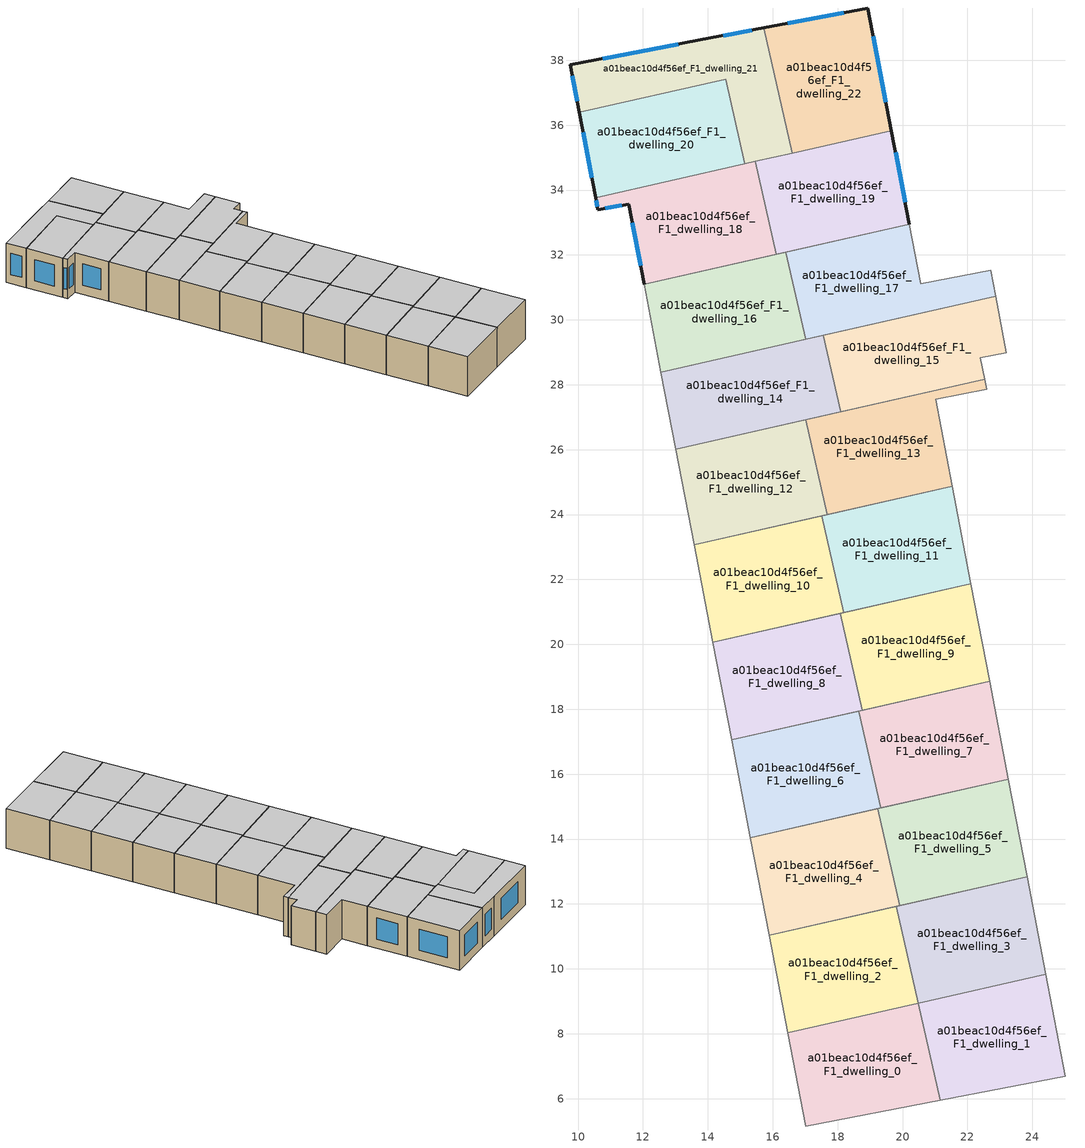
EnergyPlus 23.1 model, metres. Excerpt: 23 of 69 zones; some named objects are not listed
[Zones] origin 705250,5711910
a01beac10d4f56ef_F1_dwelling_0
 floor to a01beac10d4f56ef_F0_dwelling_0 (EU_floor_Construction): 20.48,8.94 21.16,5.95 17.01,5.16 16.46,8.03 z3
 wall adiabatic (EU_wall_Construction): 20.48,8.94 16.46,8.03 17.01,5.16 21.16,5.95 z3:6
 wall to a01beac10d4f56ef_F1_dwelling_1 (EU_wall_Construction): 21.16,5.95 20.48,8.94 z3:6
 ceiling to a01beac10d4f56ef_F2_dwelling_0 (EU_floor_Construction): 21.16,5.95 20.48,8.94 16.46,8.03 17.01,5.16 z6
a01beac10d4f56ef_F1_dwelling_1
 floor to a01beac10d4f56ef_F0_dwelling_1 (EU_floor_Construction): 24.42,9.83 25.02,6.68 21.16,5.95 20.48,8.94 z3
 wall adiabatic (EU_wall_Construction): 21.16,5.95 25.02,6.68 24.42,9.83 20.48,8.94 z3:6
 ceiling to a01beac10d4f56ef_F2_dwelling_1 (EU_floor_Construction): 25.02,6.68 24.42,9.83 20.48,8.94 21.16,5.95 z6
a01beac10d4f56ef_F1_dwelling_10
 floor to a01beac10d4f56ef_F0_dwelling_10 (EU_floor_Construction): 17.51,23.96 18.18,20.97 14.16,20.06 13.58,23.07 z3
 wall adiabatic (EU_wall_Construction): 17.51,23.96 13.58,23.07 14.16,20.06 18.18,20.97 z3:6
 wall to a01beac10d4f56ef_F1_dwelling_11 (EU_wall_Construction): 18.18,20.97 17.51,23.96 z3:6
 ceiling to a01beac10d4f56ef_F2_dwelling_10 (EU_floor_Construction): 18.18,20.97 17.51,23.96 13.58,23.07 14.16,20.06 z6
a01beac10d4f56ef_F1_dwelling_11
 floor to a01beac10d4f56ef_F0_dwelling_11 (EU_floor_Construction): 21.53,24.87 22.11,21.87 18.18,20.97 17.51,23.96 z3
 wall adiabatic (EU_wall_Construction): 18.18,20.97 22.11,21.87 21.53,24.87 17.51,23.96 z3:6
 ceiling to a01beac10d4f56ef_F2_dwelling_11 (EU_floor_Construction): 22.11,21.87 21.53,24.87 17.51,23.96 18.18,20.97 z6
a01beac10d4f56ef_F1_dwelling_12
 floor to a01beac10d4f56ef_F0_dwelling_12 (EU_floor_Construction): 17.02,26.93 17.68,24 13.58,23.07 13.01,26.02 z3
 wall adiabatic (EU_wall_Construction): 17.02,26.93 13.01,26.02 13.58,23.07 17.68,24 z3:6
 wall to a01beac10d4f56ef_F1_dwelling_13 (EU_wall_Construction): 17.68,24 17.02,26.93 z3:6
 ceiling to a01beac10d4f56ef_F2_dwelling_12 (EU_floor_Construction): 17.68,24 17.02,26.93 13.01,26.02 13.58,23.07 z6
a01beac10d4f56ef_F1_dwelling_13
 floor to a01beac10d4f56ef_F0_dwelling_13 (EU_floor_Construction): 22.53,28.18 22.59,27.86 21.02,27.56 21.53,24.87 17.68,24 17.02,26.93 z3
 wall adiabatic (EU_wall_Construction): 17.68,24 21.53,24.87 21.02,27.56 22.59,27.86 22.53,28.18 17.02,26.93 z3:6
 ceiling to a01beac10d4f56ef_F2_dwelling_13 (EU_floor_Construction): 21.53,24.87 21.02,27.56 22.59,27.86 22.53,28.18 17.02,26.93 17.68,24 z6
a01beac10d4f56ef_F1_dwelling_14
 floor to a01beac10d4f56ef_F0_dwelling_14 (EU_floor_Construction): 17.56,29.53 18.1,27.17 13.01,26.02 12.56,28.39 z3
 wall adiabatic (EU_wall_Construction): 17.56,29.53 12.56,28.39 13.01,26.02 18.1,27.17 z3:6
 wall to a01beac10d4f56ef_F1_dwelling_15 (EU_wall_Construction): 18.1,27.17 17.56,29.53 z3:6
 ceiling to a01beac10d4f56ef_F2_dwelling_14 (EU_floor_Construction): 18.1,27.17 17.56,29.53 12.56,28.39 13.01,26.02 z6
a01beac10d4f56ef_F1_dwelling_15
 floor to a01beac10d4f56ef_F0_dwelling_15 (EU_floor_Construction): 22.87,30.73 23.2,28.98 22.4,28.83 22.53,28.18 18.1,27.17 17.56,29.53 z3
 wall adiabatic (EU_wall_Construction): 18.1,27.17 22.53,28.18 22.4,28.83 23.2,28.98 22.87,30.73 17.56,29.53 z3:6
 ceiling to a01beac10d4f56ef_F2_dwelling_15 (EU_floor_Construction): 22.53,28.18 22.4,28.83 23.2,28.98 22.87,30.73 17.56,29.53 18.1,27.17 z6
a01beac10d4f56ef_F1_dwelling_16
 floor to a01beac10d4f56ef_F0_dwelling_16 (EU_floor_Construction): 16.41,32.09 17.02,29.4 12.56,28.39 12.04,31.1 z3
 wall adiabatic (EU_wall_Construction): 16.41,32.09 12.04,31.1 12.56,28.39 17.02,29.4 z3:6
 wall to a01beac10d4f56ef_F1_dwelling_17 (EU_wall_Construction): 17.02,29.4 16.41,32.09 z3:6
 ceiling to a01beac10d4f56ef_F2_dwelling_16 (EU_floor_Construction): 17.02,29.4 16.41,32.09 12.04,31.1 12.56,28.39 z6
a01beac10d4f56ef_F1_dwelling_17
 floor to a01beac10d4f56ef_F0_dwelling_17 (EU_floor_Construction): 22.71,31.52 22.87,30.73 17.02,29.4 16.41,32.09 20.21,32.95 20.56,31.11 z3
 wall adiabatic (EU_wall_Construction): 17.02,29.4 22.87,30.73 22.71,31.52 20.56,31.11 20.21,32.95 16.41,32.09 z3:6
 ceiling to a01beac10d4f56ef_F2_dwelling_17 (EU_floor_Construction): 22.87,30.73 22.71,31.52 20.56,31.11 20.21,32.95 16.41,32.09 17.02,29.4 z6
a01beac10d4f56ef_F1_dwelling_18
 floor to a01beac10d4f56ef_F0_dwelling_18 (EU_floor_Construction): 15.46,34.88 16.11,32.02 12.04,31.1 11.56,33.57 10.61,33.39 10.54,33.77 15.14,34.81 z3
 wall outside (EU_wall_Construction): 10.54,33.77 10.61,33.39 11.56,33.57 12.04,31.1 z3:6
 wall to a01beac10d4f56ef_F1_dwelling_20 (EU_wall_Construction): 15.14,34.81 10.54,33.77 z3:6
 wall to a01beac10d4f56ef_F1_dwelling_19 (EU_wall_Construction): 16.11,32.02 15.46,34.88 z3:6
 wall adiabatic (EU_wall_Construction): 12.04,31.1 16.11,32.02 z3:6
 wall to a01beac10d4f56ef_F1_dwelling_21 (EU_wall_Construction): 15.46,34.88 15.14,34.81 z3:6
 window (EU_Window_Construction): 10.56,33.68 10.6,33.48 / 11.67,33 11.93,31.67 / 10.83,33.43 11.34,33.53 z3.69:5.31
 ceiling to a01beac10d4f56ef_F2_dwelling_18 (EU_floor_Construction): 16.11,32.02 15.46,34.88 15.14,34.81 10.54,33.77 10.61,33.39 11.56,33.57 12.04,31.1 z6
a01beac10d4f56ef_F1_dwelling_19
 floor to a01beac10d4f56ef_F0_dwelling_19 (EU_floor_Construction): 19.66,35.83 20.21,32.95 16.11,32.02 15.46,34.88 z3
 wall outside (EU_wall_Construction): 20.21,32.95 19.66,35.83 z3:6
 wall adiabatic (EU_wall_Construction): 16.11,32.02 20.21,32.95 z3:6
 wall to a01beac10d4f56ef_F1_dwelling_22 (EU_wall_Construction): 19.66,35.83 16.6,35.14 z3:6
 wall to a01beac10d4f56ef_F1_dwelling_21 (EU_wall_Construction): 16.6,35.14 15.46,34.88 z3:6
 window (EU_Window_Construction): 20.08,33.62 19.79,35.17 z3.69:5.31
 ceiling to a01beac10d4f56ef_F2_dwelling_19 (EU_floor_Construction): 20.21,32.95 19.66,35.83 15.46,34.88 16.11,32.02 z6
a01beac10d4f56ef_F1_dwelling_2
 floor to a01beac10d4f56ef_F0_dwelling_2 (EU_floor_Construction): 19.81,11.93 20.49,8.94 16.46,8.03 15.89,11.04 z3
 wall adiabatic (EU_wall_Construction): 19.81,11.93 15.89,11.04 16.46,8.03 20.49,8.94 z3:6
 wall to a01beac10d4f56ef_F1_dwelling_3 (EU_wall_Construction): 20.49,8.94 19.81,11.93 z3:6
 ceiling to a01beac10d4f56ef_F2_dwelling_2 (EU_floor_Construction): 20.49,8.94 19.81,11.93 15.89,11.04 16.46,8.03 z6
a01beac10d4f56ef_F1_dwelling_20
 floor to a01beac10d4f56ef_F0_dwelling_20 (EU_floor_Construction): 14.55,37.42 15.14,34.81 10.54,33.77 10.04,36.39 z3
 wall outside (EU_wall_Construction): 10.04,36.39 10.54,33.77 z3:6
 wall to a01beac10d4f56ef_F1_dwelling_21 (EU_wall_Construction): 15.14,34.81 14.55,37.42 10.04,36.39 z3:6
 window (EU_Window_Construction): 10.16,35.78 10.42,34.37 z3.69:5.31
 ceiling to a01beac10d4f56ef_F2_dwelling_20 (EU_floor_Construction): 15.14,34.81 14.55,37.42 10.04,36.39 10.54,33.77 z6
a01beac10d4f56ef_F1_dwelling_21
 floor to a01beac10d4f56ef_F0_dwelling_21 (EU_floor_Construction): 15.73,39 16.6,35.14 15.14,34.81 14.55,37.42 10.04,36.39 9.76,37.86 14.09,38.69 z3
 wall outside (EU_wall_Construction): 15.73,39 14.09,38.69 9.76,37.86 10.04,36.39 z3:6
 wall to a01beac10d4f56ef_F1_dwelling_22 (EU_wall_Construction): 16.6,35.14 15.73,39 z3:6
 window (EU_Window_Construction): 9.82,37.52 9.97,36.73 / 13.09,38.5 10.76,38.05 / 15.35,38.93 14.47,38.76 z3.69:5.31
 ceiling to a01beac10d4f56ef_F2_dwelling_21 (EU_floor_Construction): 16.6,35.14 15.73,39 14.09,38.69 9.76,37.86 10.04,36.39 14.55,37.42 15.14,34.81 z6
a01beac10d4f56ef_F1_dwelling_22
 floor to a01beac10d4f56ef_F0_dwelling_22 (EU_floor_Construction): 18.93,39.61 19.66,35.83 16.6,35.14 15.73,39 z3
 wall outside (EU_wall_Construction): 19.66,35.83 18.93,39.61 15.73,39 z3:6
 window (EU_Window_Construction): 18.19,39.47 16.47,39.14 / 19.49,36.71 19.1,38.74 z3.69:5.31
 ceiling to a01beac10d4f56ef_F2_dwelling_22 (EU_floor_Construction): 19.66,35.83 18.93,39.61 15.73,39 16.6,35.14 z6
a01beac10d4f56ef_F1_dwelling_3
 floor to a01beac10d4f56ef_F0_dwelling_3 (EU_floor_Construction): 23.84,12.84 24.42,9.83 20.49,8.94 19.81,11.93 z3
 wall adiabatic (EU_wall_Construction): 20.49,8.94 24.42,9.83 23.84,12.84 19.81,11.93 z3:6
 ceiling to a01beac10d4f56ef_F2_dwelling_3 (EU_floor_Construction): 24.42,9.83 23.84,12.84 19.81,11.93 20.49,8.94 z6
a01beac10d4f56ef_F1_dwelling_4
 floor to a01beac10d4f56ef_F0_dwelling_4 (EU_floor_Construction): 19.23,14.94 19.91,11.95 15.89,11.04 15.31,14.05 z3
 wall adiabatic (EU_wall_Construction): 19.23,14.94 15.31,14.05 15.89,11.04 19.91,11.95 z3:6
 wall to a01beac10d4f56ef_F1_dwelling_5 (EU_wall_Construction): 19.91,11.95 19.23,14.94 z3:6
 ceiling to a01beac10d4f56ef_F2_dwelling_4 (EU_floor_Construction): 19.91,11.95 19.23,14.94 15.31,14.05 15.89,11.04 z6
a01beac10d4f56ef_F1_dwelling_5
 floor to a01beac10d4f56ef_F0_dwelling_5 (EU_floor_Construction): 23.26,15.85 23.84,12.84 19.91,11.95 19.23,14.94 z3
 wall adiabatic (EU_wall_Construction): 19.91,11.95 23.84,12.84 23.26,15.85 19.23,14.94 z3:6
 ceiling to a01beac10d4f56ef_F2_dwelling_5 (EU_floor_Construction): 23.84,12.84 23.26,15.85 19.23,14.94 19.91,11.95 z6
a01beac10d4f56ef_F1_dwelling_6
 floor to a01beac10d4f56ef_F0_dwelling_6 (EU_floor_Construction): 18.66,17.94 19.34,14.96 15.31,14.05 14.73,17.05 z3
 wall adiabatic (EU_wall_Construction): 18.66,17.94 14.73,17.05 15.31,14.05 19.34,14.96 z3:6
 wall to a01beac10d4f56ef_F1_dwelling_7 (EU_wall_Construction): 19.34,14.96 18.66,17.94 z3:6
 ceiling to a01beac10d4f56ef_F2_dwelling_6 (EU_floor_Construction): 19.34,14.96 18.66,17.94 14.73,17.05 15.31,14.05 z6
a01beac10d4f56ef_F1_dwelling_7
 floor to a01beac10d4f56ef_F0_dwelling_7 (EU_floor_Construction): 22.69,18.86 23.26,15.85 19.34,14.96 18.66,17.94 z3
 wall adiabatic (EU_wall_Construction): 19.34,14.96 23.26,15.85 22.69,18.86 18.66,17.94 z3:6
 ceiling to a01beac10d4f56ef_F2_dwelling_7 (EU_floor_Construction): 23.26,15.85 22.69,18.86 18.66,17.94 19.34,14.96 z6
a01beac10d4f56ef_F1_dwelling_8
 floor to a01beac10d4f56ef_F0_dwelling_8 (EU_floor_Construction): 18.08,20.95 18.76,17.97 14.73,17.05 14.16,20.06 z3
 wall adiabatic (EU_wall_Construction): 18.08,20.95 14.16,20.06 14.73,17.05 18.76,17.97 z3:6
 wall to a01beac10d4f56ef_F1_dwelling_9 (EU_wall_Construction): 18.76,17.97 18.08,20.95 z3:6
 ceiling to a01beac10d4f56ef_F2_dwelling_8 (EU_floor_Construction): 18.76,17.97 18.08,20.95 14.16,20.06 14.73,17.05 z6
a01beac10d4f56ef_F1_dwelling_9
 floor to a01beac10d4f56ef_F0_dwelling_9 (EU_floor_Construction): 22.11,21.87 22.69,18.86 18.76,17.97 18.08,20.95 z3
 wall adiabatic (EU_wall_Construction): 18.76,17.97 22.69,18.86 22.11,21.87 18.08,20.95 z3:6
 ceiling to a01beac10d4f56ef_F2_dwelling_9 (EU_floor_Construction): 22.69,18.86 22.11,21.87 18.08,20.95 18.76,17.97 z6
[Building]
EU S2 Campaign: North Axis=0; Terrain=City; Solar Distribution=FullExterior
[Site:Location]
London: Latitude=51.5; Longitude=-0.5; Time Zone=0; Elevation=25
[SizingPeriod:WeatherFileDays]
AnnualSizingPeriod: Begin Month=1; Begin Day of Month=1; End Month=12; End Day of Month=31; Day of Week for Start Day=Monday; Use Weather File Daylight Saving Period=No; Use Weather File Rain and Snow Indicators=No
[MATERIAL]
EU_InternalMass_Material: Roughness=MediumRough; Thickness=0.1; Conductivity=1; Density=1800; Specific Heat=900; Thermal Absorptance=0.9; Solar Absorptance=0.7; Visible Absorptance=0.7
[MATERIAL:NOMASS] Roughness=MediumRough; Thermal Absorptance=0.9; Solar Absorptance=0.7; Visible Absorptance=0.7
Name | Thermal Resistance
EU_wall_NoMass | 0.635353
EU_floor_NoMass | 1.96382
[WINDOWMATERIAL:SIMPLEGLAZINGSYSTEM]
EU_Window_SimpleGlazing: UFactor=2.96269; Solar Heat Gain Coefficient=0.76; Visible Transmittance=0.76
[CONSTRUCTION]
EU_wall_Construction: EU_wall_NoMass
EU_floor_Construction: EU_floor_NoMass
EU_InternalMass_Construction: EU_InternalMass_Material
EU_Window_Construction: EU_Window_SimpleGlazing
[ZONE] Type=1; Multiplier=1; Ceiling Height=autocalculate; Floor Area=autocalculate; Part of Total Floor Area=Yes
Name | Volume
a01beac10d4f56ef_F1_dwelling_0; a01beac10d4f56ef_F1_dwelling_15; a01beac10d4f56ef_F1_dwelling_16 | 37.4539
a01beac10d4f56ef_F1_dwelling_1 | 37.4597
a01beac10d4f56ef_F1_dwelling_10; a01beac10d4f56ef_F1_dwelling_12 | 37.4473
a01beac10d4f56ef_F1_dwelling_11 | 37.4561
a01beac10d4f56ef_F1_dwelling_13; a01beac10d4f56ef_F1_dwelling_19; a01beac10d4f56ef_F1_dwelling_22; a01beac10d4f56ef_F1_dwelling_3 | 37.4524
a01beac10d4f56ef_F1_dwelling_14 | 37.4575
a01beac10d4f56ef_F1_dwelling_17; a01beac10d4f56ef_F1_dwelling_8 | 37.4465
a01beac10d4f56ef_F1_dwelling_18; a01beac10d4f56ef_F1_dwelling_2; a01beac10d4f56ef_F1_dwelling_21; a01beac10d4f56ef_F1_dwelling_4 | 37.4502
a01beac10d4f56ef_F1_dwelling_20 | 37.4509
a01beac10d4f56ef_F1_dwelling_5 | 37.459
a01beac10d4f56ef_F1_dwelling_6 | 37.4517
a01beac10d4f56ef_F1_dwelling_7 | 37.4487
a01beac10d4f56ef_F1_dwelling_9 | 37.4495
[INTERNALMASS] Construction=EU_InternalMass_Construction
Name | Zone or ZoneList | Surface Area
a01beac10d4f56ef_F1_dwelling_0_EU_InternalMass | a01beac10d4f56ef_F1_dwelling_0 | 12.4844
a01beac10d4f56ef_F1_dwelling_1_EU_InternalMass | a01beac10d4f56ef_F1_dwelling_1 | 12.4862
a01beac10d4f56ef_F1_dwelling_2_EU_InternalMass | a01beac10d4f56ef_F1_dwelling_2 | 12.4827
a01beac10d4f56ef_F1_dwelling_3_EU_InternalMass | a01beac10d4f56ef_F1_dwelling_3 | 12.4842
a01beac10d4f56ef_F1_dwelling_4_EU_InternalMass | a01beac10d4f56ef_F1_dwelling_4 | 12.4842
a01beac10d4f56ef_F1_dwelling_5_EU_InternalMass | a01beac10d4f56ef_F1_dwelling_5 | 12.4854
a01beac10d4f56ef_F1_dwelling_6_EU_InternalMass | a01beac10d4f56ef_F1_dwelling_6 | 12.4847
a01beac10d4f56ef_F1_dwelling_7_EU_InternalMass | a01beac10d4f56ef_F1_dwelling_7 | 12.4827
a01beac10d4f56ef_F1_dwelling_8_EU_InternalMass | a01beac10d4f56ef_F1_dwelling_8 | 12.4831
a01beac10d4f56ef_F1_dwelling_9_EU_InternalMass | a01beac10d4f56ef_F1_dwelling_9 | 12.4834
a01beac10d4f56ef_F1_dwelling_10_EU_InternalMass | a01beac10d4f56ef_F1_dwelling_10 | 12.4831
a01beac10d4f56ef_F1_dwelling_11_EU_InternalMass | a01beac10d4f56ef_F1_dwelling_11 | 12.4846
a01beac10d4f56ef_F1_dwelling_12_EU_InternalMass | a01beac10d4f56ef_F1_dwelling_12 | 12.4829
a01beac10d4f56ef_F1_dwelling_13_EU_InternalMass | a01beac10d4f56ef_F1_dwelling_13 | 12.4842
a01beac10d4f56ef_F1_dwelling_14_EU_InternalMass | a01beac10d4f56ef_F1_dwelling_14 | 12.4859
a01beac10d4f56ef_F1_dwelling_15_EU_InternalMass | a01beac10d4f56ef_F1_dwelling_15 | 12.4849
a01beac10d4f56ef_F1_dwelling_16_EU_InternalMass | a01beac10d4f56ef_F1_dwelling_16 | 12.4841
a01beac10d4f56ef_F1_dwelling_17_EU_InternalMass | a01beac10d4f56ef_F1_dwelling_17 | 12.482
a01beac10d4f56ef_F1_dwelling_18_EU_InternalMass | a01beac10d4f56ef_F1_dwelling_18 | 12.4827
a01beac10d4f56ef_F1_dwelling_19_EU_InternalMass | a01beac10d4f56ef_F1_dwelling_19 | 12.4839
a01beac10d4f56ef_F1_dwelling_20_EU_InternalMass | a01beac10d4f56ef_F1_dwelling_20 | 12.4836
a01beac10d4f56ef_F1_dwelling_21_EU_InternalMass | a01beac10d4f56ef_F1_dwelling_21 | 12.4837
a01beac10d4f56ef_F1_dwelling_22_EU_InternalMass | a01beac10d4f56ef_F1_dwelling_22 | 12.4847
[OTHEREQUIPMENT] Fuel Type=Electricity; Design Level Calculation Method=Watts/Area; Power per Zone Floor Area=1; Fraction Latent=0; Fraction Radiant=0; Fraction Lost=0; Carbon Dioxide Generation Rate=0; EndUse Subcategory=EU_Step8_InternalGains
Name | Zone or ZoneList or Space or SpaceList | Schedule
EU_Step8_InternalGain_a01beac10d4f56ef_F1_dwelling_0_f000 | a01beac10d4f56ef_F1_dwelling_0 | EU_Step8_GainSchedule_a01beac10d4f56ef_F1_dwelling_0_f000
EU_Step8_InternalGain_a01beac10d4f56ef_F1_dwelling_1_f000 | a01beac10d4f56ef_F1_dwelling_1 | EU_Step8_GainSchedule_a01beac10d4f56ef_F1_dwelling_1_f000
EU_Step8_InternalGain_a01beac10d4f56ef_F1_dwelling_2_f000 | a01beac10d4f56ef_F1_dwelling_2 | EU_Step8_GainSchedule_a01beac10d4f56ef_F1_dwelling_2_f000
EU_Step8_InternalGain_a01beac10d4f56ef_F1_dwelling_3_f000 | a01beac10d4f56ef_F1_dwelling_3 | EU_Step8_GainSchedule_a01beac10d4f56ef_F1_dwelling_3_f000
EU_Step8_InternalGain_a01beac10d4f56ef_F1_dwelling_4_f000 | a01beac10d4f56ef_F1_dwelling_4 | EU_Step8_GainSchedule_a01beac10d4f56ef_F1_dwelling_4_f000
EU_Step8_InternalGain_a01beac10d4f56ef_F1_dwelling_5_f000 | a01beac10d4f56ef_F1_dwelling_5 | EU_Step8_GainSchedule_a01beac10d4f56ef_F1_dwelling_5_f000
EU_Step8_InternalGain_a01beac10d4f56ef_F1_dwelling_6_f000 | a01beac10d4f56ef_F1_dwelling_6 | EU_Step8_GainSchedule_a01beac10d4f56ef_F1_dwelling_6_f000
EU_Step8_InternalGain_a01beac10d4f56ef_F1_dwelling_7_f000 | a01beac10d4f56ef_F1_dwelling_7 | EU_Step8_GainSchedule_a01beac10d4f56ef_F1_dwelling_7_f000
EU_Step8_InternalGain_a01beac10d4f56ef_F1_dwelling_8_f000 | a01beac10d4f56ef_F1_dwelling_8 | EU_Step8_GainSchedule_a01beac10d4f56ef_F1_dwelling_8_f000
EU_Step8_InternalGain_a01beac10d4f56ef_F1_dwelling_9_f000 | a01beac10d4f56ef_F1_dwelling_9 | EU_Step8_GainSchedule_a01beac10d4f56ef_F1_dwelling_9_f000
EU_Step8_InternalGain_a01beac10d4f56ef_F1_dwelling_10_f000 | a01beac10d4f56ef_F1_dwelling_10 | EU_Step8_GainSchedule_a01beac10d4f56ef_F1_dwelling_10_f000
EU_Step8_InternalGain_a01beac10d4f56ef_F1_dwelling_11_f000 | a01beac10d4f56ef_F1_dwelling_11 | EU_Step8_GainSchedule_a01beac10d4f56ef_F1_dwelling_11_f000
EU_Step8_InternalGain_a01beac10d4f56ef_F1_dwelling_12_f000 | a01beac10d4f56ef_F1_dwelling_12 | EU_Step8_GainSchedule_a01beac10d4f56ef_F1_dwelling_12_f000
EU_Step8_InternalGain_a01beac10d4f56ef_F1_dwelling_13_f000 | a01beac10d4f56ef_F1_dwelling_13 | EU_Step8_GainSchedule_a01beac10d4f56ef_F1_dwelling_13_f000
EU_Step8_InternalGain_a01beac10d4f56ef_F1_dwelling_14_f000 | a01beac10d4f56ef_F1_dwelling_14 | EU_Step8_GainSchedule_a01beac10d4f56ef_F1_dwelling_14_f000
EU_Step8_InternalGain_a01beac10d4f56ef_F1_dwelling_15_f000 | a01beac10d4f56ef_F1_dwelling_15 | EU_Step8_GainSchedule_a01beac10d4f56ef_F1_dwelling_15_f000
EU_Step8_InternalGain_a01beac10d4f56ef_F1_dwelling_16_f000 | a01beac10d4f56ef_F1_dwelling_16 | EU_Step8_GainSchedule_a01beac10d4f56ef_F1_dwelling_16_f000
EU_Step8_InternalGain_a01beac10d4f56ef_F1_dwelling_17_f000 | a01beac10d4f56ef_F1_dwelling_17 | EU_Step8_GainSchedule_a01beac10d4f56ef_F1_dwelling_17_f000
EU_Step8_InternalGain_a01beac10d4f56ef_F1_dwelling_18_f000 | a01beac10d4f56ef_F1_dwelling_18 | EU_Step8_GainSchedule_a01beac10d4f56ef_F1_dwelling_18_f000
EU_Step8_InternalGain_a01beac10d4f56ef_F1_dwelling_19_f000 | a01beac10d4f56ef_F1_dwelling_19 | EU_Step8_GainSchedule_a01beac10d4f56ef_F1_dwelling_19_f000
EU_Step8_InternalGain_a01beac10d4f56ef_F1_dwelling_20_f000 | a01beac10d4f56ef_F1_dwelling_20 | EU_Step8_GainSchedule_a01beac10d4f56ef_F1_dwelling_20_f000
EU_Step8_InternalGain_a01beac10d4f56ef_F1_dwelling_21_f000 | a01beac10d4f56ef_F1_dwelling_21 | EU_Step8_GainSchedule_a01beac10d4f56ef_F1_dwelling_21_f000
EU_Step8_InternalGain_a01beac10d4f56ef_F1_dwelling_22_f000 | a01beac10d4f56ef_F1_dwelling_22 | EU_Step8_GainSchedule_a01beac10d4f56ef_F1_dwelling_22_f000
[ZONEVENTILATION:DESIGNFLOWRATE] Schedule=EU_AlwaysOn; Design Flow Rate Calculation Method=AirChanges/Hour; Air Changes per Hour=0.555504; Ventilation Type=Natural; Fan Pressure Rise=0; Fan Total Efficiency=1; Constant Term Coefficient=1; Temperature Term Coefficient=0; Velocity Term Coefficient=0; Velocity Squared Term Coefficient=0; Minimum Indoor Temperature=-100; Maximum Indoor Temperature=100; Delta Temperature=-100; Minimum Outdoor Temperature=-100; Maximum Outdoor Temperature=100; Maximum Wind Speed=40
Name | Zone or ZoneList or Space or SpaceList
EU_ConstantAir_a01beac10d4f56ef_F1_dwelling_0 | a01beac10d4f56ef_F1_dwelling_0
EU_ConstantAir_a01beac10d4f56ef_F1_dwelling_1 | a01beac10d4f56ef_F1_dwelling_1
EU_ConstantAir_a01beac10d4f56ef_F1_dwelling_2 | a01beac10d4f56ef_F1_dwelling_2
EU_ConstantAir_a01beac10d4f56ef_F1_dwelling_3 | a01beac10d4f56ef_F1_dwelling_3
EU_ConstantAir_a01beac10d4f56ef_F1_dwelling_4 | a01beac10d4f56ef_F1_dwelling_4
EU_ConstantAir_a01beac10d4f56ef_F1_dwelling_5 | a01beac10d4f56ef_F1_dwelling_5
EU_ConstantAir_a01beac10d4f56ef_F1_dwelling_6 | a01beac10d4f56ef_F1_dwelling_6
EU_ConstantAir_a01beac10d4f56ef_F1_dwelling_7 | a01beac10d4f56ef_F1_dwelling_7
EU_ConstantAir_a01beac10d4f56ef_F1_dwelling_8 | a01beac10d4f56ef_F1_dwelling_8
EU_ConstantAir_a01beac10d4f56ef_F1_dwelling_9 | a01beac10d4f56ef_F1_dwelling_9
EU_ConstantAir_a01beac10d4f56ef_F1_dwelling_10 | a01beac10d4f56ef_F1_dwelling_10
EU_ConstantAir_a01beac10d4f56ef_F1_dwelling_11 | a01beac10d4f56ef_F1_dwelling_11
EU_ConstantAir_a01beac10d4f56ef_F1_dwelling_12 | a01beac10d4f56ef_F1_dwelling_12
EU_ConstantAir_a01beac10d4f56ef_F1_dwelling_13 | a01beac10d4f56ef_F1_dwelling_13
EU_ConstantAir_a01beac10d4f56ef_F1_dwelling_14 | a01beac10d4f56ef_F1_dwelling_14
EU_ConstantAir_a01beac10d4f56ef_F1_dwelling_15 | a01beac10d4f56ef_F1_dwelling_15
EU_ConstantAir_a01beac10d4f56ef_F1_dwelling_16 | a01beac10d4f56ef_F1_dwelling_16
EU_ConstantAir_a01beac10d4f56ef_F1_dwelling_17 | a01beac10d4f56ef_F1_dwelling_17
EU_ConstantAir_a01beac10d4f56ef_F1_dwelling_18 | a01beac10d4f56ef_F1_dwelling_18
EU_ConstantAir_a01beac10d4f56ef_F1_dwelling_19 | a01beac10d4f56ef_F1_dwelling_19
EU_ConstantAir_a01beac10d4f56ef_F1_dwelling_20 | a01beac10d4f56ef_F1_dwelling_20
EU_ConstantAir_a01beac10d4f56ef_F1_dwelling_21 | a01beac10d4f56ef_F1_dwelling_21
EU_ConstantAir_a01beac10d4f56ef_F1_dwelling_22 | a01beac10d4f56ef_F1_dwelling_22
[HVACTEMPLATE:ZONE:IDEALLOADSAIRSYSTEM] System Availability Schedule=EU_AlwaysOn; Maximum Heating Supply Air Temperature=50; Minimum Cooling Supply Air Temperature=13; Maximum Heating Supply Air Humidity Ratio=0.0156; Minimum Cooling Supply Air Humidity Ratio=0.0077; Heating Limit=NoLimit; Cooling Limit=NoLimit; Heating Availability Schedule=EU_AlwaysOn; Cooling Availability Schedule=EU_CoolingOff; Dehumidification Control Type=ConstantSensibleHeatRatio; Cooling Sensible Heat Ratio=0.7; Dehumidification Setpoint=60; Humidification Control Type=None; Humidification Setpoint=30; Outdoor Air Method=None; Outdoor Air Flow Rate per Person=0.00944; Outdoor Air Flow Rate per Zone Floor Area=0; Outdoor Air Flow Rate per Zone=0; Demand Controlled Ventilation Type=None; Outdoor Air Economizer Type=NoEconomizer; Heat Recovery Type=None; Sensible Heat Recovery Effectiveness=0.7; Latent Heat Recovery Effectiveness=0.65
Name | Template Thermostat
a01beac10d4f56ef_F1_dwelling_0 | EU_HeatOnly_a01beac10d4f56ef_F1_dwelling_0
a01beac10d4f56ef_F1_dwelling_1 | EU_HeatOnly_a01beac10d4f56ef_F1_dwelling_1
a01beac10d4f56ef_F1_dwelling_2 | EU_HeatOnly_a01beac10d4f56ef_F1_dwelling_2
a01beac10d4f56ef_F1_dwelling_3 | EU_HeatOnly_a01beac10d4f56ef_F1_dwelling_3
a01beac10d4f56ef_F1_dwelling_4 | EU_HeatOnly_a01beac10d4f56ef_F1_dwelling_4
a01beac10d4f56ef_F1_dwelling_5 | EU_HeatOnly_a01beac10d4f56ef_F1_dwelling_5
a01beac10d4f56ef_F1_dwelling_6 | EU_HeatOnly_a01beac10d4f56ef_F1_dwelling_6
a01beac10d4f56ef_F1_dwelling_7 | EU_HeatOnly_a01beac10d4f56ef_F1_dwelling_7
a01beac10d4f56ef_F1_dwelling_8 | EU_HeatOnly_a01beac10d4f56ef_F1_dwelling_8
a01beac10d4f56ef_F1_dwelling_9 | EU_HeatOnly_a01beac10d4f56ef_F1_dwelling_9
a01beac10d4f56ef_F1_dwelling_10 | EU_HeatOnly_a01beac10d4f56ef_F1_dwelling_10
a01beac10d4f56ef_F1_dwelling_11 | EU_HeatOnly_a01beac10d4f56ef_F1_dwelling_11
a01beac10d4f56ef_F1_dwelling_12 | EU_HeatOnly_a01beac10d4f56ef_F1_dwelling_12
a01beac10d4f56ef_F1_dwelling_13 | EU_HeatOnly_a01beac10d4f56ef_F1_dwelling_13
a01beac10d4f56ef_F1_dwelling_14 | EU_HeatOnly_a01beac10d4f56ef_F1_dwelling_14
a01beac10d4f56ef_F1_dwelling_15 | EU_HeatOnly_a01beac10d4f56ef_F1_dwelling_15
a01beac10d4f56ef_F1_dwelling_16 | EU_HeatOnly_a01beac10d4f56ef_F1_dwelling_16
a01beac10d4f56ef_F1_dwelling_17 | EU_HeatOnly_a01beac10d4f56ef_F1_dwelling_17
a01beac10d4f56ef_F1_dwelling_18 | EU_HeatOnly_a01beac10d4f56ef_F1_dwelling_18
a01beac10d4f56ef_F1_dwelling_19 | EU_HeatOnly_a01beac10d4f56ef_F1_dwelling_19
a01beac10d4f56ef_F1_dwelling_20 | EU_HeatOnly_a01beac10d4f56ef_F1_dwelling_20
a01beac10d4f56ef_F1_dwelling_21 | EU_HeatOnly_a01beac10d4f56ef_F1_dwelling_21
a01beac10d4f56ef_F1_dwelling_22 | EU_HeatOnly_a01beac10d4f56ef_F1_dwelling_22
[SIZING:ZONE] Zone Cooling Design Supply Air Temperature Input Method=SupplyAirTemperature; Zone Cooling Design Supply Air Temperature=13; Zone Heating Design Supply Air Temperature Input Method=SupplyAirTemperature; Zone Heating Design Supply Air Temperature=50; Zone Cooling Design Supply Air Humidity Ratio=0.008; Zone Heating Design Supply Air Humidity Ratio=0.008; Cooling Design Air Flow Method=DesignDay; Cooling Design Air Flow Rate=0; Cooling Minimum Air Flow per Zone Floor Area=0.000762; Cooling Minimum Air Flow=0; Cooling Minimum Air Flow Fraction=0.2; Heating Design Air Flow Method=DesignDay; Heating Design Air Flow Rate=0; Heating Maximum Air Flow per Zone Floor Area=0.002032; Heating Maximum Air Flow=0.141576; Heating Maximum Air Flow Fraction=0.3; Account for Dedicated Outdoor Air System=No; Dedicated Outdoor Air System Control Strategy=NeutralSupplyAir; Dedicated Outdoor Air Low Setpoint Temperature for Design=autosize; Dedicated Outdoor Air High Setpoint Temperature for Design=autosize; Zone Load Sizing Method=Sensible Load Only No Latent Load; Zone Latent Cooling Design Supply Air Humidity Ratio Input Method=HumidityRatioDifference; Zone Cooling Design Supply Air Humidity Ratio Difference=0.005; Zone Latent Heating Design Supply Air Humidity Ratio Input Method=HumidityRatioDifference; Zone Humidification Design Supply Air Humidity Ratio Difference=0.005
a01beac10d4f56ef_F1_dwelling_0; a01beac10d4f56ef_F1_dwelling_1; a01beac10d4f56ef_F1_dwelling_2; a01beac10d4f56ef_F1_dwelling_3; a01beac10d4f56ef_F1_dwelling_4; a01beac10d4f56ef_F1_dwelling_5; a01beac10d4f56ef_F1_dwelling_6; a01beac10d4f56ef_F1_dwelling_7; a01beac10d4f56ef_F1_dwelling_8; a01beac10d4f56ef_F1_dwelling_9; a01beac10d4f56ef_F1_dwelling_10; a01beac10d4f56ef_F1_dwelling_11; a01beac10d4f56ef_F1_dwelling_12; a01beac10d4f56ef_F1_dwelling_13; a01beac10d4f56ef_F1_dwelling_14; a01beac10d4f56ef_F1_dwelling_15; a01beac10d4f56ef_F1_dwelling_16; a01beac10d4f56ef_F1_dwelling_17; a01beac10d4f56ef_F1_dwelling_18; a01beac10d4f56ef_F1_dwelling_19; a01beac10d4f56ef_F1_dwelling_20; a01beac10d4f56ef_F1_dwelling_21; a01beac10d4f56ef_F1_dwelling_22
[SCHEDULE:CONSTANT]
Name | Hourly Value
EU_AlwaysOn | 1
EU_CoolingOff | 0
[SCHEDULE:FILE] Column Number=1; Rows to Skip at Top=0; Number of Hours of Data=8760; Column Separator=Comma; Interpolate to Timestep=No; Minutes per Item=60; Adjust Schedule for Daylight Savings=Yes
Name | File
EU_Step8_GainSchedule_a01beac10d4f56ef_F1_dwelling_0_f000 | ../../schedules/a01beac10d4f56ef/a01beac10d4f56ef_F1_dwelling_0_f000_gain.csv
EU_Step8_GainSchedule_a01beac10d4f56ef_F1_dwelling_1_f000 | ../../schedules/a01beac10d4f56ef/a01beac10d4f56ef_F1_dwelling_1_f000_gain.csv
EU_Step8_GainSchedule_a01beac10d4f56ef_F1_dwelling_2_f000 | ../../schedules/a01beac10d4f56ef/a01beac10d4f56ef_F1_dwelling_2_f000_gain.csv
EU_Step8_GainSchedule_a01beac10d4f56ef_F1_dwelling_3_f000 | ../../schedules/a01beac10d4f56ef/a01beac10d4f56ef_F1_dwelling_3_f000_gain.csv
EU_Step8_GainSchedule_a01beac10d4f56ef_F1_dwelling_4_f000 | ../../schedules/a01beac10d4f56ef/a01beac10d4f56ef_F1_dwelling_4_f000_gain.csv
EU_Step8_GainSchedule_a01beac10d4f56ef_F1_dwelling_5_f000 | ../../schedules/a01beac10d4f56ef/a01beac10d4f56ef_F1_dwelling_5_f000_gain.csv
EU_Step8_GainSchedule_a01beac10d4f56ef_F1_dwelling_6_f000 | ../../schedules/a01beac10d4f56ef/a01beac10d4f56ef_F1_dwelling_6_f000_gain.csv
EU_Step8_GainSchedule_a01beac10d4f56ef_F1_dwelling_7_f000 | ../../schedules/a01beac10d4f56ef/a01beac10d4f56ef_F1_dwelling_7_f000_gain.csv
EU_Step8_GainSchedule_a01beac10d4f56ef_F1_dwelling_8_f000 | ../../schedules/a01beac10d4f56ef/a01beac10d4f56ef_F1_dwelling_8_f000_gain.csv
EU_Step8_GainSchedule_a01beac10d4f56ef_F1_dwelling_9_f000 | ../../schedules/a01beac10d4f56ef/a01beac10d4f56ef_F1_dwelling_9_f000_gain.csv
EU_Step8_GainSchedule_a01beac10d4f56ef_F1_dwelling_10_f000 | ../../schedules/a01beac10d4f56ef/a01beac10d4f56ef_F1_dwelling_10_f000_gain.csv
EU_Step8_GainSchedule_a01beac10d4f56ef_F1_dwelling_11_f000 | ../../schedules/a01beac10d4f56ef/a01beac10d4f56ef_F1_dwelling_11_f000_gain.csv
EU_Step8_GainSchedule_a01beac10d4f56ef_F1_dwelling_12_f000 | ../../schedules/a01beac10d4f56ef/a01beac10d4f56ef_F1_dwelling_12_f000_gain.csv
EU_Step8_GainSchedule_a01beac10d4f56ef_F1_dwelling_13_f000 | ../../schedules/a01beac10d4f56ef/a01beac10d4f56ef_F1_dwelling_13_f000_gain.csv
EU_Step8_GainSchedule_a01beac10d4f56ef_F1_dwelling_14_f000 | ../../schedules/a01beac10d4f56ef/a01beac10d4f56ef_F1_dwelling_14_f000_gain.csv
EU_Step8_GainSchedule_a01beac10d4f56ef_F1_dwelling_15_f000 | ../../schedules/a01beac10d4f56ef/a01beac10d4f56ef_F1_dwelling_15_f000_gain.csv
EU_Step8_GainSchedule_a01beac10d4f56ef_F1_dwelling_16_f000 | ../../schedules/a01beac10d4f56ef/a01beac10d4f56ef_F1_dwelling_16_f000_gain.csv
EU_Step8_GainSchedule_a01beac10d4f56ef_F1_dwelling_17_f000 | ../../schedules/a01beac10d4f56ef/a01beac10d4f56ef_F1_dwelling_17_f000_gain.csv
EU_Step8_GainSchedule_a01beac10d4f56ef_F1_dwelling_18_f000 | ../../schedules/a01beac10d4f56ef/a01beac10d4f56ef_F1_dwelling_18_f000_gain.csv
EU_Step8_GainSchedule_a01beac10d4f56ef_F1_dwelling_19_f000 | ../../schedules/a01beac10d4f56ef/a01beac10d4f56ef_F1_dwelling_19_f000_gain.csv
EU_Step8_GainSchedule_a01beac10d4f56ef_F1_dwelling_20_f000 | ../../schedules/a01beac10d4f56ef/a01beac10d4f56ef_F1_dwelling_20_f000_gain.csv
EU_Step8_GainSchedule_a01beac10d4f56ef_F1_dwelling_21_f000 | ../../schedules/a01beac10d4f56ef/a01beac10d4f56ef_F1_dwelling_21_f000_gain.csv
EU_Step8_GainSchedule_a01beac10d4f56ef_F1_dwelling_22_f000 | ../../schedules/a01beac10d4f56ef/a01beac10d4f56ef_F1_dwelling_22_f000_gain.csv
